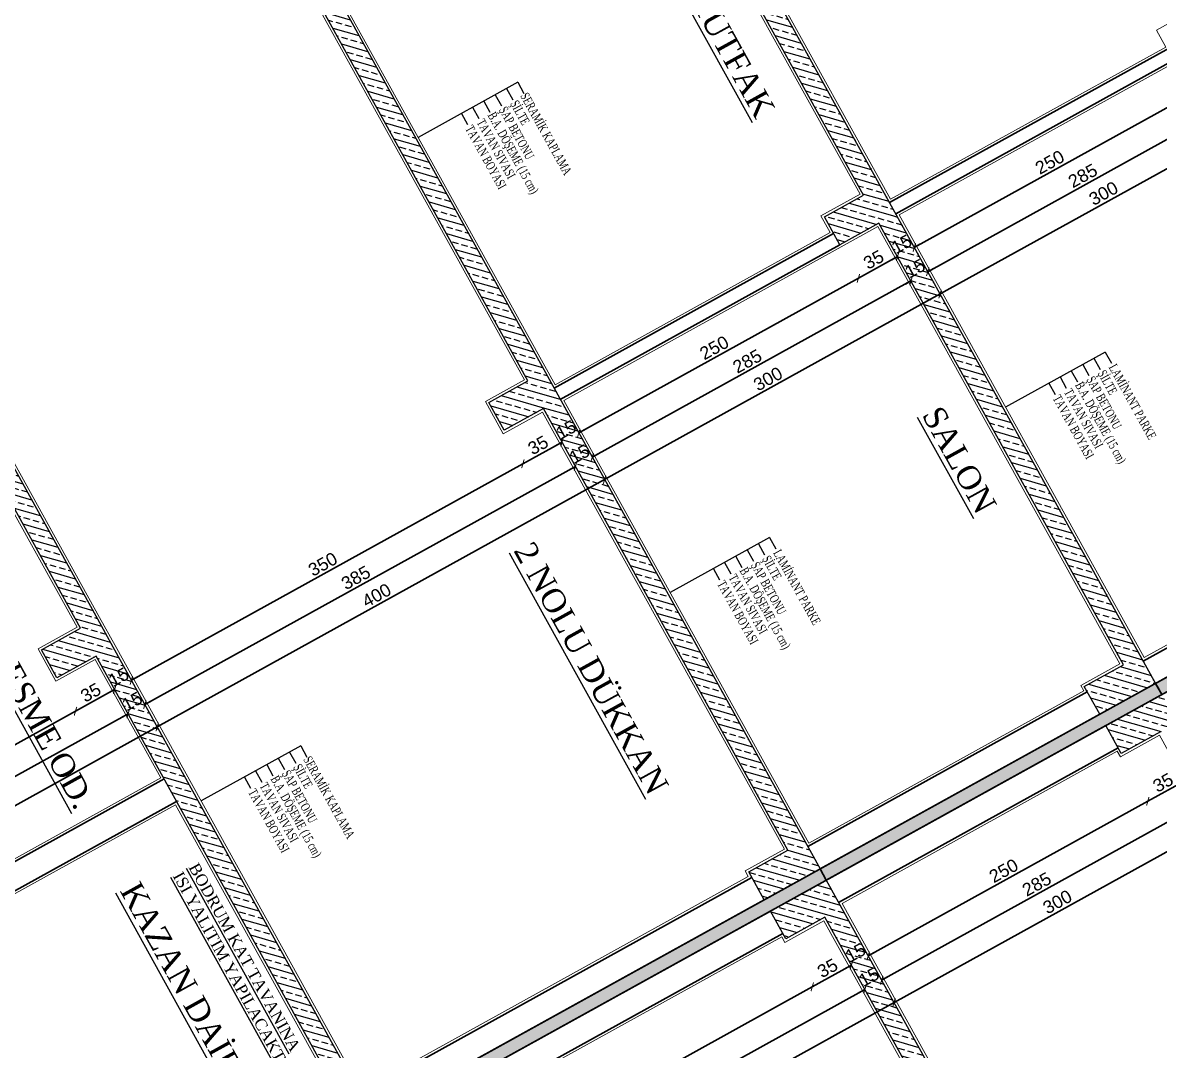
# Model space of a CAD drawing. Header units: millimetres. Extents: x 2232 to 85269, y -3593 to 5869.
# Drawn here: x 10381.2 to 10603.5, y -1411.5 to -1210.4 of the extents above; entities that cross this region are included whole.
import ezdxf

# ---------------------------------------------------------------- set-up
doc = ezdxf.new("R2010")
doc.units = ezdxf.units.MM
doc.linetypes.add('DOTX2', pattern=[0.5, 0, -0.5])
for name, color, linetype in [('0-HSL-HTC', 7, 'Continuous'), ('poz', 1, 'Continuous'), ('Standart', 7, 'Continuous'), ('Yazi', 7, 'Continuous')]:
    doc.layers.add(name, color=color, linetype=linetype)
for name, color, linetype, lineweight in [('duvar', 232, 'Continuous', 30), ('iz', 1, 'DOTX2', 20), ('Kiris', 7, 'Continuous', 30), ('sıva iç', 21, 'Continuous', 0), ('ölçü iç', 170, 'Continuous', 9), ('ÖLÇÜ İÇ', 7, 'Continuous', 9)]:
    doc.layers.add(name, color=color, linetype=linetype, lineweight=lineweight)
doc.styles.get("Standard").update_dxf_attribs({"font": 'arial.ttf'})
doc.styles.add('Times roman', font='times.ttf')
doc.styles.add('UNIVCH', font='times.ttf', dxfattribs={"width": 0.7})
doc.dimstyles.new('zulay iç ölçü', dxfattribs={"dimtxt": 10, "dimasz": 5, "dimexe": 0.18, "dimexo": 0, "dimgap": 2, "dimtad": 3, "dimdec": 0, "dimzin": 0, "dimdsep": 46, "dimtxsty": 'Standard', "dimblk": 'ARCHTICK', "dimcen": 0.09, "dimse1": 1, "dimse2": 1, "dimadec": 0, "dimazin": 0, "dimtfac": 1, "dimtdec": 0, "dimtix": 1, "dimtofl": 0, "dimtmove": 0, "dimatfit": 3, "dimldrblk": 'ARCHTICK', "dimfxl": 1, "dimtolj": 1, "dimtzin": 0, "dimarcsym": 0})
pattern_1 = [(45, (0, 0), (-7.071068, 7.071068), []), (45, (7.071, 0), (-7.071068, 7.071068), [5, -2.5])]

# ---------------------------------------------------------------- blocks, each defined once
blk = doc.blocks.new('IDE830Entity150')
at = {"layer": 'Standart', "linetype": 'Continuous', "lineweight": -3}
h = blk.add_hatch(dxfattribs=at)
h.set_pattern_fill('ANSI33', color=171, scale=40, style=0)
h.set_pattern_definition(pattern_1)
h.paths.add_polyline_path([(2815, 35), (2465, 35), (2465, 50), (2815, 50)])
blk = doc.blocks.new('IDE830Entity151')
at = {"layer": 'Standart', "linetype": 'Continuous', "lineweight": -3}
h = blk.add_hatch(dxfattribs=at)
h.set_pattern_fill('ANSI33', color=171, scale=40, style=0)
h.set_pattern_definition(pattern_1)
h.paths.add_polyline_path([(3235, 35), (2840, 35), (2840, 50), (3235, 50)])
blk = doc.blocks.new('IDE830Entity154')
at = {"layer": 'Standart', "linetype": 'Continuous', "lineweight": -3}
h = blk.add_hatch(dxfattribs=at)
h.set_pattern_fill('ANSI33', color=171, scale=40, style=0)
h.set_pattern_definition(pattern_1)
h.paths.add_polyline_path([(2840, 0), (2815, 0), (2815, 50), (2840, 50)])
blk = doc.blocks.new('IDE830Entity430')
at = {"layer": 'Standart', "color": 159, "linetype": 'Continuous', "lineweight": -3}
blk.add_lwpolyline([(2815, 35), (2465, 35)], dxfattribs=at)
blk = doc.blocks.new('IDE830Entity431')
at = {"layer": 'Standart', "color": 159, "linetype": 'Continuous', "lineweight": -3}
blk.add_lwpolyline([(2465, 50), (2815, 50)], dxfattribs=at)
blk = doc.blocks.new('IDE830Entity432')
at = {"layer": 'Standart', "color": 159, "linetype": 'Continuous', "lineweight": -3}
blk.add_lwpolyline([(2815, 50), (2840, 50)], dxfattribs=at)
blk = doc.blocks.new('IDE830Entity433')
at = {"layer": 'Standart', "color": 159, "linetype": 'Continuous', "lineweight": -3}
blk.add_lwpolyline([(3235, 35), (2840, 35)], dxfattribs=at)
blk = doc.blocks.new('IDE830Entity434')
at = {"layer": 'Standart', "color": 159, "linetype": 'Continuous', "lineweight": -3}
blk.add_lwpolyline([(2840, 50), (3235, 50)], dxfattribs=at)
blk = doc.blocks.new('IDE830Entity442')
at = {"layer": 'Standart', "color": 159, "linetype": 'Continuous', "lineweight": -3}
blk.add_lwpolyline([(2815, 0), (2815, 35)], dxfattribs=at)
blk = doc.blocks.new('IDE830Entity443')
at = {"layer": 'Standart', "color": 159, "linetype": 'Continuous', "lineweight": -3}
blk.add_lwpolyline([(2840, 0), (2815, 0)], dxfattribs=at)
blk = doc.blocks.new('IDE830Entity482')
at = {"layer": 'Standart', "color": 159, "linetype": 'Continuous', "lineweight": -3}
blk.add_lwpolyline([(2840, 35), (2840, 0)], dxfattribs=at)
blk = doc.blocks.new('IDE830Entity85')
at = {"layer": 'Standart', "linetype": 'Continuous', "lineweight": -3}
h = blk.add_hatch(dxfattribs=at)
h.set_pattern_fill('ANSI33', color=171, scale=40, style=0)
h.set_pattern_definition(pattern_1)
h.paths.add_polyline_path([(3235, 1335), (2840, 1335), (2840, 1350), (3235, 1350)])
blk = doc.blocks.new('IDE830Entity86')
at = {"layer": 'Standart', "linetype": 'Continuous', "lineweight": -3}
h = blk.add_hatch(dxfattribs=at)
h.set_pattern_fill('ANSI33', color=171, scale=40, style=0)
h.set_pattern_definition(pattern_1)
h.paths.add_polyline_path([(2815, 1335), (2465, 1335), (2465, 1350), (2815, 1350)])
blk = doc.blocks.new('IDE830Entity98')
at = {"layer": 'Standart', "linetype": 'Continuous', "lineweight": -3}
h = blk.add_hatch(dxfattribs=at)
h.set_pattern_fill('ANSI33', color=171, scale=40, style=0)
h.set_pattern_definition(pattern_1)
h.paths.add_polyline_path([(2840, 1300), (2815, 1300), (2815, 1350), (2840, 1350)])
blk = doc.blocks.new('IDE830Entity99')
at = {"layer": 'Standart', "linetype": 'Continuous', "lineweight": -3}
h = blk.add_hatch(dxfattribs=at)
h.set_pattern_fill('ANSI33', color=171, scale=40, style=0)
h.set_pattern_definition(pattern_1)
h.paths.add_polyline_path([(3260, 1300), (3235, 1300), (3235, 1350), (3260, 1350)])
blk = doc.blocks.new('IDE830Entity267')
at = {"layer": 'Standart', "color": 159, "linetype": 'Continuous', "lineweight": -3}
blk.add_lwpolyline([(3235, 1335), (2840, 1335)], dxfattribs=at)
blk = doc.blocks.new('IDE830Entity268')
at = {"layer": 'Standart', "color": 159, "linetype": 'Continuous', "lineweight": -3}
blk.add_lwpolyline([(2815, 1335), (2465, 1335)], dxfattribs=at)
blk = doc.blocks.new('IDE830Entity286')
at = {"layer": 'Standart', "color": 159, "linetype": 'Continuous', "lineweight": -3}
blk.add_lwpolyline([(2815, 1300), (2815, 1335)], dxfattribs=at)
blk = doc.blocks.new('IDE830Entity287')
at = {"layer": 'Standart', "color": 159, "linetype": 'Continuous', "lineweight": -3}
blk.add_lwpolyline([(2840, 1300), (2815, 1300)], dxfattribs=at)
blk = doc.blocks.new('IDE830Entity288')
at = {"layer": 'Standart', "color": 159, "linetype": 'Continuous', "lineweight": -3}
blk.add_lwpolyline([(3235, 1300), (3235, 1335)], dxfattribs=at)
blk = doc.blocks.new('IDE830Entity289')
at = {"layer": 'Standart', "color": 159, "linetype": 'Continuous', "lineweight": -3}
blk.add_lwpolyline([(3260, 1300), (3235, 1300)], dxfattribs=at)
blk = doc.blocks.new('IDE830Entity290')
at = {"layer": 'Standart', "color": 159, "linetype": 'Continuous', "lineweight": -3}
blk.add_lwpolyline([(3260, 1350), (3260, 1300)], dxfattribs=at)
blk = doc.blocks.new('IDE830Entity456')
at = {"layer": 'Standart', "color": 159, "linetype": 'Continuous', "lineweight": -3}
blk.add_lwpolyline([(2840, 1335), (2840, 1300)], dxfattribs=at)
blk = doc.blocks.new('IDE830Entity515')
at = {"layer": 'Standart', "color": 11, "linetype": 'Continuous', "lineweight": -3}
blk.add_lwpolyline([(3260, 1350), (3265, 1350)], dxfattribs=at)
blk = doc.blocks.new('IDE1091Entity58')
at = {"layer": 'Standart', "linetype": 'Continuous', "lineweight": -3}
h = blk.add_hatch(dxfattribs=at)
h.set_pattern_fill('ANSI33', color=171, scale=40, style=0)
h.set_pattern_definition(pattern_1)
h.paths.add_polyline_path([(3295, 1300), (3270, 1300), (3270, 1350), (3295, 1350)])
blk = doc.blocks.new('IDE1091Entity147')
at = {"layer": 'Standart', "color": 159, "linetype": 'Continuous', "lineweight": -3}
blk.add_lwpolyline([(3270, 1300), (3270, 1350)], dxfattribs=at)
blk = doc.blocks.new('IDE1091Entity148')
at = {"layer": 'Standart', "color": 159, "linetype": 'Continuous', "lineweight": -3}
blk.add_lwpolyline([(3295, 1300), (3270, 1300)], dxfattribs=at)
blk = doc.blocks.new('IDE1091Entity238')
at = {"layer": 'Standart', "color": 159, "linetype": 'Continuous', "lineweight": -3}
blk.add_lwpolyline([(3295, 1335), (3295, 1300)], dxfattribs=at)
blk = doc.blocks.new('IDE1091Entity59')
at = {"layer": 'Standart', "linetype": 'Continuous', "lineweight": -3}
h = blk.add_hatch(dxfattribs=at)
h.set_pattern_fill('ANSI33', color=171, scale=40, style=0)
h.set_pattern_definition(pattern_1)
h.paths.add_polyline_path([(3730, 1335), (3295, 1335), (3295, 1350), (3730, 1350)])
blk = doc.blocks.new('IDE1091Entity149')
at = {"layer": 'Standart', "color": 159, "linetype": 'Continuous', "lineweight": -3}
blk.add_lwpolyline([(3730, 1335), (3295, 1335)], dxfattribs=at)
blk = doc.blocks.new('tyutyu')
at = {"layer": '0-HSL-HTC'}
h = blk.add_hatch(dxfattribs=at)
h.set_pattern_fill('ANGLE', color=256)
h.set_pattern_definition([(0, (991879.795, -432981.806), (0, 6.985), [5.08, -1.905]), (90, (991879.795, -432981.806), (-6.985, 4e-16), [5.08, -1.905])])
h.paths.add_polyline_path([(1030696.49, -396162.03), (1030686.49, -396162.03), (1030686.49, -397827.03), (1030696.49, -397827.03)])
for p, q in [((1030686.49, -397827.03), (1030686.49, -396162.03)), ((1030696.49, -397827.03), (1030696.49, -396162.03)), ((1030686.49, -396762.03), (1030696.49, -396762.03)), ((1030686.49, -397062.03), (1030696.49, -397062.03))]:
    blk.add_line(p, q)
blk.add_lwpolyline([(1030686.49, -397827.03), (1030696.49, -397827.03), (1030696.49, -396162.03), (1030686.49, -396162.03)], close=True)
at = {"layer": 'Standart', "color": 159, "linetype": 'Continuous', "lineweight": -3}
for points in [[(1027426.49, -396812.03), (1027426.49, -396762.03), (1030686.49, -396762.03)], [(1027426.49, -397112.03), (1027426.49, -397062.03), (1030686.49, -397062.03)], [(1030696.49, -397062.03), (1032156.49, -397062.03), (1032156.49, -397112.03)]]:
    blk.add_lwpolyline(points, dxfattribs=at)
at = {"layer": 'Standart'}
for name, p in [('IDE830Entity86', (1027426.49, -398112.03)), ('IDE830Entity98', (1027426.49, -398112.03)), ('IDE830Entity85', (1027426.49, -398112.03)), ('IDE830Entity99', (1027426.49, -398112.03)), ('IDE830Entity290', (1027426.49, -398112.03)), ('IDE830Entity515', (1027426.49, -398112.03)), ('IDE1091Entity58', (1027426.49, -398112.03)), ('IDE1091Entity147', (1027426.49, -398112.03)), ('IDE830Entity268', (1027426.49, -398112.03)), ('IDE830Entity286', (1027426.49, -398112.03)), ('IDE830Entity267', (1027426.49, -398112.03)), ('IDE830Entity456', (1027426.49, -398112.03)), ('IDE830Entity288', (1027426.49, -398112.03)), ('IDE1091Entity238', (1027426.49, -398112.03)), ('IDE830Entity287', (1027426.49, -398112.03)), ('IDE830Entity289', (1027426.49, -398112.03)), ('IDE1091Entity148', (1027426.49, -398112.03)), ('IDE830Entity86', (1027426.49, -398412.03)), ('IDE830Entity98', (1027426.49, -398412.03)), ('IDE830Entity85', (1027426.49, -398412.03)), ('IDE830Entity99', (1027426.49, -398412.03)), ('IDE830Entity290', (1027426.49, -398412.03)), ('IDE830Entity515', (1027426.49, -398412.03)), ('IDE1091Entity58', (1027426.49, -398412.03)), ('IDE1091Entity147', (1027426.49, -398412.03)), ('IDE1091Entity59', (1027426.49, -398412.03)), ('IDE830Entity268', (1027426.49, -398412.03)), ('IDE830Entity286', (1027426.49, -398412.03)), ('IDE830Entity267', (1027426.49, -398412.03)), ('IDE830Entity456', (1027426.49, -398412.03)), ('IDE830Entity288', (1027426.49, -398412.03)), ('IDE1091Entity149', (1027426.49, -398412.03)), ('IDE1091Entity238', (1027426.49, -398412.03)), ('IDE830Entity287', (1027426.49, -398412.03)), ('IDE830Entity289', (1027426.49, -398412.03)), ('IDE1091Entity148', (1027426.49, -398412.03)), ('IDE830Entity150', (1027426.49, -397512.03)), ('IDE830Entity431', (1027426.49, -397512.03)), ('IDE830Entity154', (1027426.49, -397512.03)), ('IDE830Entity432', (1027426.49, -397512.03)), ('IDE830Entity151', (1027426.49, -397512.03)), ('IDE830Entity434', (1027426.49, -397512.03)), ('IDE830Entity430', (1027426.49, -397512.03)), ('IDE830Entity442', (1027426.49, -397512.03)), ('IDE830Entity433', (1027426.49, -397512.03)), ('IDE830Entity482', (1027426.49, -397512.03)), ('IDE830Entity443', (1027426.49, -397512.03))]:
    blk.add_blockref(name, p, dxfattribs=at)
blk = doc.blocks.new('_ArchTick')
at = {"color": 0, "linetype": 'ByBlock', "const_width": 0.15}
blk.add_lwpolyline([(-0.5, -0.5), (0.5, 0.5)], dxfattribs=at)
blk = doc.blocks.new('*D2443')
at = {"layer": 'Defpoints', "color": 0, "transparency": 16777216}
for p in [(661177.16, -126828.54), (661187, -127078.54), (661204.5, -127078.54)]:
    blk.add_point(p, dxfattribs=at)
at = {"layer": 'ÖLÇÜ İÇ', "color": 0, "lineweight": -2, "transparency": 16777216}
blk.add_line((661204.5, -126828.54), (661204.5, -127078.54), dxfattribs=at)
at = {"layer": 'ÖLÇÜ İÇ', "color": 0, "lineweight": -2, "transparency": 16777216, "xscale": 5, "yscale": 5, "zscale": 5}
for p, rotation in [((661204.5, -126828.54), 90), ((661204.5, -127078.54), 270)]:
    blk.add_blockref('_ArchTick', p, dxfattribs=dict(at, rotation=rotation))
at = {"layer": 'ÖLÇÜ İÇ', "color": 0, "transparency": 16777216, "insert": (661197.5, -126953.54), "char_height": 10, "attachment_point": 5, "rotation": 90}
blk.add_mtext('\\A1;250', dxfattribs=at)
blk = doc.blocks.new('*D2444')
at = {"layer": 'Defpoints', "color": 0, "transparency": 16777216}
for p in [(661246.19, -126778.54), (661246.19, -127078.54), (661246.19, -127078.54)]:
    blk.add_point(p, dxfattribs=at)
at = {"layer": 'ÖLÇÜ İÇ', "color": 0, "lineweight": -2, "transparency": 16777216}
blk.add_line((661246.19, -126778.54), (661246.19, -127078.54), dxfattribs=at)
at = {"layer": 'ÖLÇÜ İÇ', "color": 0, "lineweight": -2, "transparency": 16777216, "xscale": 5, "yscale": 5, "zscale": 5}
for p, rotation in [((661246.19, -126778.54), 90), ((661246.19, -127078.54), 270)]:
    blk.add_blockref('_ArchTick', p, dxfattribs=dict(at, rotation=rotation))
at = {"layer": 'ÖLÇÜ İÇ', "color": 0, "transparency": 16777216, "insert": (661239.19, -126928.54), "char_height": 10, "attachment_point": 5, "rotation": 90}
blk.add_mtext('\\A1;300', dxfattribs=at)
blk = doc.blocks.new('*D2447')
at = {"layer": 'Defpoints', "color": 0, "transparency": 16777216}
for p in [(661197.5, -127078.54), (661197.5, -127093.54), (661204.5, -127093.54)]:
    blk.add_point(p, dxfattribs=at)
at = {"layer": 'ÖLÇÜ İÇ', "color": 0, "lineweight": -2, "transparency": 16777216}
for p, q in [((661204.5, -127078.54), (661204.5, -127073.54)), ((661204.5, -127093.54), (661204.5, -127098.54))]:
    blk.add_line(p, q, dxfattribs=at)
at = {"layer": 'ÖLÇÜ İÇ', "color": 0, "lineweight": -2, "transparency": 16777216, "xscale": 5, "yscale": 5, "zscale": 5}
for p, rotation in [((661204.5, -127078.54), 270), ((661204.5, -127093.54), 90)]:
    blk.add_blockref('_ArchTick', p, dxfattribs=dict(at, rotation=rotation))
at = {"layer": 'ÖLÇÜ İÇ', "color": 0, "transparency": 16777216, "insert": (661197.5, -127086.04), "char_height": 10, "attachment_point": 5, "rotation": 90}
blk.add_mtext('\\A1;15', dxfattribs=at)
blk = doc.blocks.new('*D2448')
at = {"layer": 'Defpoints', "color": 0, "transparency": 16777216}
for p in [(661197.5, -127093.54), (661177.16, -127128.54), (661204.5, -127128.54)]:
    blk.add_point(p, dxfattribs=at)
at = {"layer": 'ÖLÇÜ İÇ', "color": 0, "lineweight": -2, "transparency": 16777216}
blk.add_line((661204.5, -127093.54), (661204.5, -127128.54), dxfattribs=at)
at = {"layer": 'ÖLÇÜ İÇ', "color": 0, "lineweight": -2, "transparency": 16777216, "xscale": 5, "yscale": 5, "zscale": 5}
for p, rotation in [((661204.5, -127093.54), 90), ((661204.5, -127128.54), 270)]:
    blk.add_blockref('_ArchTick', p, dxfattribs=dict(at, rotation=rotation))
at = {"layer": 'ÖLÇÜ İÇ', "color": 0, "transparency": 16777216, "insert": (661197.5, -127111.04), "char_height": 10, "attachment_point": 5, "rotation": 90}
blk.add_mtext('\\A1;35', dxfattribs=at)
blk = doc.blocks.new('*D2449')
at = {"layer": 'Defpoints', "color": 0, "transparency": 16777216}
for p in [(661177.16, -127128.54), (661187, -127378.54), (661204.5, -127378.54)]:
    blk.add_point(p, dxfattribs=at)
at = {"layer": 'ÖLÇÜ İÇ', "color": 0, "lineweight": -2, "transparency": 16777216}
blk.add_line((661204.5, -127128.54), (661204.5, -127378.54), dxfattribs=at)
at = {"layer": 'ÖLÇÜ İÇ', "color": 0, "lineweight": -2, "transparency": 16777216, "xscale": 5, "yscale": 5, "zscale": 5}
for p, rotation in [((661204.5, -127128.54), 90), ((661204.5, -127378.54), 270)]:
    blk.add_blockref('_ArchTick', p, dxfattribs=dict(at, rotation=rotation))
at = {"layer": 'ÖLÇÜ İÇ', "color": 0, "transparency": 16777216, "insert": (661197.5, -127253.54), "char_height": 10, "attachment_point": 5, "rotation": 90}
blk.add_mtext('\\A1;250', dxfattribs=at)
blk = doc.blocks.new('*D2450')
at = {"layer": 'Defpoints', "color": 0, "transparency": 16777216}
for p in [(661246.19, -127078.54), (661246.19, -127378.54), (661246.19, -127378.54)]:
    blk.add_point(p, dxfattribs=at)
at = {"layer": 'ÖLÇÜ İÇ', "color": 0, "lineweight": -2, "transparency": 16777216}
blk.add_line((661246.19, -127078.54), (661246.19, -127378.54), dxfattribs=at)
at = {"layer": 'ÖLÇÜ İÇ', "color": 0, "lineweight": -2, "transparency": 16777216, "xscale": 5, "yscale": 5, "zscale": 5}
for p, rotation in [((661246.19, -127078.54), 90), ((661246.19, -127378.54), 270)]:
    blk.add_blockref('_ArchTick', p, dxfattribs=dict(at, rotation=rotation))
at = {"layer": 'ÖLÇÜ İÇ', "color": 0, "transparency": 16777216, "insert": (661239.19, -127228.54), "char_height": 10, "attachment_point": 5, "rotation": 90}
blk.add_mtext('\\A1;300', dxfattribs=at)
blk = doc.blocks.new('*D2461')
at = {"layer": 'Defpoints', "color": 0, "transparency": 16777216}
for p in [(661178.88, -126793.54), (661226.24, -127078.54), (661226.24, -127078.54)]:
    blk.add_point(p, dxfattribs=at)
at = {"layer": 'ÖLÇÜ İÇ', "color": 0, "lineweight": -2, "transparency": 16777216}
blk.add_line((661226.24, -126793.54), (661226.24, -127078.54), dxfattribs=at)
at = {"layer": 'ÖLÇÜ İÇ', "color": 0, "lineweight": -2, "transparency": 16777216, "xscale": 5, "yscale": 5, "zscale": 5}
for p, rotation in [((661226.24, -126793.54), 90), ((661226.24, -127078.54), 270)]:
    blk.add_blockref('_ArchTick', p, dxfattribs=dict(at, rotation=rotation))
at = {"layer": 'ÖLÇÜ İÇ', "color": 0, "transparency": 16777216, "insert": (661219.24, -126936.04), "char_height": 10, "attachment_point": 5, "rotation": 90}
blk.add_mtext('\\A1;285', dxfattribs=at)
blk = doc.blocks.new('*D2462')
at = {"layer": 'Defpoints', "color": 0, "transparency": 16777216}
for p in [(661220.99, -127078.54), (661178.88, -127093.54), (661226.24, -127093.54)]:
    blk.add_point(p, dxfattribs=at)
at = {"layer": 'ÖLÇÜ İÇ', "color": 0, "lineweight": -2, "transparency": 16777216}
for p, q in [((661226.24, -127078.54), (661226.24, -127073.54)), ((661226.24, -127093.54), (661226.24, -127098.54))]:
    blk.add_line(p, q, dxfattribs=at)
at = {"layer": 'ÖLÇÜ İÇ', "color": 0, "lineweight": -2, "transparency": 16777216, "xscale": 5, "yscale": 5, "zscale": 5}
for p, rotation in [((661226.24, -127078.54), 270), ((661226.24, -127093.54), 90)]:
    blk.add_blockref('_ArchTick', p, dxfattribs=dict(at, rotation=rotation))
at = {"layer": 'ÖLÇÜ İÇ', "color": 0, "transparency": 16777216, "insert": (661219.24, -127086.04), "char_height": 10, "attachment_point": 5, "rotation": 90}
blk.add_mtext('\\A1;15', dxfattribs=at)
blk = doc.blocks.new('*D2463')
at = {"layer": 'Defpoints', "color": 0, "transparency": 16777216}
for p in [(661178.88, -127093.54), (661226.24, -127378.54), (661226.24, -127378.54)]:
    blk.add_point(p, dxfattribs=at)
at = {"layer": 'ÖLÇÜ İÇ', "color": 0, "lineweight": -2, "transparency": 16777216}
blk.add_line((661226.24, -127093.54), (661226.24, -127378.54), dxfattribs=at)
at = {"layer": 'ÖLÇÜ İÇ', "color": 0, "lineweight": -2, "transparency": 16777216, "xscale": 5, "yscale": 5, "zscale": 5}
for p, rotation in [((661226.24, -127093.54), 90), ((661226.24, -127378.54), 270)]:
    blk.add_blockref('_ArchTick', p, dxfattribs=dict(at, rotation=rotation))
at = {"layer": 'ÖLÇÜ İÇ', "color": 0, "transparency": 16777216, "insert": (661219.24, -127236.04), "char_height": 10, "attachment_point": 5, "rotation": 90}
blk.add_mtext('\\A1;285', dxfattribs=at)
blk = doc.blocks.new('*D2464')
at = {"layer": 'Defpoints', "color": 0, "transparency": 16777216}
for p in [(661197.5, -127378.54), (661197.5, -127393.54), (661204.5, -127393.54)]:
    blk.add_point(p, dxfattribs=at)
at = {"layer": 'ÖLÇÜ İÇ', "color": 0, "lineweight": -2, "transparency": 16777216}
for p, q in [((661204.5, -127378.54), (661204.5, -127373.54)), ((661204.5, -127393.54), (661204.5, -127398.54))]:
    blk.add_line(p, q, dxfattribs=at)
at = {"layer": 'ÖLÇÜ İÇ', "color": 0, "lineweight": -2, "transparency": 16777216, "xscale": 5, "yscale": 5, "zscale": 5}
for p, rotation in [((661204.5, -127378.54), 270), ((661204.5, -127393.54), 90)]:
    blk.add_blockref('_ArchTick', p, dxfattribs=dict(at, rotation=rotation))
at = {"layer": 'ÖLÇÜ İÇ', "color": 0, "transparency": 16777216, "insert": (661197.5, -127386.04), "char_height": 10, "attachment_point": 5, "rotation": 90}
blk.add_mtext('\\A1;15', dxfattribs=at)
blk = doc.blocks.new('*D2465')
at = {"layer": 'Defpoints', "color": 0, "transparency": 16777216}
for p in [(661197.5, -127393.54), (661177.16, -127428.54), (661204.5, -127428.54)]:
    blk.add_point(p, dxfattribs=at)
at = {"layer": 'ÖLÇÜ İÇ', "color": 0, "lineweight": -2, "transparency": 16777216}
blk.add_line((661204.5, -127393.54), (661204.5, -127428.54), dxfattribs=at)
at = {"layer": 'ÖLÇÜ İÇ', "color": 0, "lineweight": -2, "transparency": 16777216, "xscale": 5, "yscale": 5, "zscale": 5}
for p, rotation in [((661204.5, -127393.54), 90), ((661204.5, -127428.54), 270)]:
    blk.add_blockref('_ArchTick', p, dxfattribs=dict(at, rotation=rotation))
at = {"layer": 'ÖLÇÜ İÇ', "color": 0, "transparency": 16777216, "insert": (661197.5, -127411.04), "char_height": 10, "attachment_point": 5, "rotation": 90}
blk.add_mtext('\\A1;35', dxfattribs=at)
blk = doc.blocks.new('*D2466')
at = {"layer": 'Defpoints', "color": 0, "transparency": 16777216}
for p in [(661177.16, -127428.54), (661187, -127778.54), (661204.5, -127778.54)]:
    blk.add_point(p, dxfattribs=at)
at = {"layer": 'ÖLÇÜ İÇ', "color": 0, "lineweight": -2, "transparency": 16777216}
blk.add_line((661204.5, -127428.54), (661204.5, -127778.54), dxfattribs=at)
at = {"layer": 'ÖLÇÜ İÇ', "color": 0, "lineweight": -2, "transparency": 16777216, "xscale": 5, "yscale": 5, "zscale": 5}
for p, rotation in [((661204.5, -127428.54), 90), ((661204.5, -127778.54), 270)]:
    blk.add_blockref('_ArchTick', p, dxfattribs=dict(at, rotation=rotation))
at = {"layer": 'ÖLÇÜ İÇ', "color": 0, "transparency": 16777216, "insert": (661197.5, -127603.54), "char_height": 10, "attachment_point": 5, "rotation": 90}
blk.add_mtext('\\A1;350', dxfattribs=at)
blk = doc.blocks.new('*D2467')
at = {"layer": 'Defpoints', "color": 0, "transparency": 16777216}
for p in [(661246.19, -127378.54), (661246.19, -127778.54), (661246.19, -127778.54)]:
    blk.add_point(p, dxfattribs=at)
at = {"layer": 'ÖLÇÜ İÇ', "color": 0, "lineweight": -2, "transparency": 16777216}
blk.add_line((661246.19, -127378.54), (661246.19, -127778.54), dxfattribs=at)
at = {"layer": 'ÖLÇÜ İÇ', "color": 0, "lineweight": -2, "transparency": 16777216, "xscale": 5, "yscale": 5, "zscale": 5}
for p, rotation in [((661246.19, -127378.54), 90), ((661246.19, -127778.54), 270)]:
    blk.add_blockref('_ArchTick', p, dxfattribs=dict(at, rotation=rotation))
at = {"layer": 'ÖLÇÜ İÇ', "color": 0, "transparency": 16777216, "insert": (661239.19, -127578.54), "char_height": 10, "attachment_point": 5, "rotation": 90}
blk.add_mtext('\\A1;400', dxfattribs=at)
blk = doc.blocks.new('*D2468')
at = {"layer": 'Defpoints', "color": 0, "transparency": 16777216}
for p in [(661220.99, -127378.54), (661178.88, -127393.54), (661226.24, -127393.54)]:
    blk.add_point(p, dxfattribs=at)
at = {"layer": 'ÖLÇÜ İÇ', "color": 0, "lineweight": -2, "transparency": 16777216}
for p, q in [((661226.24, -127378.54), (661226.24, -127373.54)), ((661226.24, -127393.54), (661226.24, -127398.54))]:
    blk.add_line(p, q, dxfattribs=at)
at = {"layer": 'ÖLÇÜ İÇ', "color": 0, "lineweight": -2, "transparency": 16777216, "xscale": 5, "yscale": 5, "zscale": 5}
for p, rotation in [((661226.24, -127378.54), 270), ((661226.24, -127393.54), 90)]:
    blk.add_blockref('_ArchTick', p, dxfattribs=dict(at, rotation=rotation))
at = {"layer": 'ÖLÇÜ İÇ', "color": 0, "transparency": 16777216, "insert": (661219.24, -127386.04), "char_height": 10, "attachment_point": 5, "rotation": 90}
blk.add_mtext('\\A1;15', dxfattribs=at)
blk = doc.blocks.new('*D2469')
at = {"layer": 'Defpoints', "color": 0, "transparency": 16777216}
for p in [(661178.88, -127393.54), (661226.24, -127778.54), (661226.24, -127778.54)]:
    blk.add_point(p, dxfattribs=at)
at = {"layer": 'ÖLÇÜ İÇ', "color": 0, "lineweight": -2, "transparency": 16777216}
blk.add_line((661226.24, -127393.54), (661226.24, -127778.54), dxfattribs=at)
at = {"layer": 'ÖLÇÜ İÇ', "color": 0, "lineweight": -2, "transparency": 16777216, "xscale": 5, "yscale": 5, "zscale": 5}
for p, rotation in [((661226.24, -127393.54), 90), ((661226.24, -127778.54), 270)]:
    blk.add_blockref('_ArchTick', p, dxfattribs=dict(at, rotation=rotation))
at = {"layer": 'ÖLÇÜ İÇ', "color": 0, "transparency": 16777216, "insert": (661219.24, -127586.04), "char_height": 10, "attachment_point": 5, "rotation": 90}
blk.add_mtext('\\A1;385', dxfattribs=at)
blk = doc.blocks.new('*D2470')
at = {"layer": 'Defpoints', "color": 0, "transparency": 16777216}
for p in [(661197.5, -127778.54), (661197.5, -127793.54), (661204.5, -127793.54)]:
    blk.add_point(p, dxfattribs=at)
at = {"layer": 'ÖLÇÜ İÇ', "color": 0, "lineweight": -2, "transparency": 16777216}
for p, q in [((661204.5, -127778.54), (661204.5, -127773.54)), ((661204.5, -127793.54), (661204.5, -127798.54))]:
    blk.add_line(p, q, dxfattribs=at)
at = {"layer": 'ÖLÇÜ İÇ', "color": 0, "lineweight": -2, "transparency": 16777216, "xscale": 5, "yscale": 5, "zscale": 5}
for p, rotation in [((661204.5, -127778.54), 270), ((661204.5, -127793.54), 90)]:
    blk.add_blockref('_ArchTick', p, dxfattribs=dict(at, rotation=rotation))
at = {"layer": 'ÖLÇÜ İÇ', "color": 0, "transparency": 16777216, "insert": (661197.5, -127786.04), "char_height": 10, "attachment_point": 5, "rotation": 90}
blk.add_mtext('\\A1;15', dxfattribs=at)
blk = doc.blocks.new('*D2471')
at = {"layer": 'Defpoints', "color": 0, "transparency": 16777216}
for p in [(661197.5, -127793.54), (661177.16, -127828.54), (661204.5, -127828.54)]:
    blk.add_point(p, dxfattribs=at)
at = {"layer": 'ÖLÇÜ İÇ', "color": 0, "lineweight": -2, "transparency": 16777216}
blk.add_line((661204.5, -127793.54), (661204.5, -127828.54), dxfattribs=at)
at = {"layer": 'ÖLÇÜ İÇ', "color": 0, "lineweight": -2, "transparency": 16777216, "xscale": 5, "yscale": 5, "zscale": 5}
for p, rotation in [((661204.5, -127793.54), 90), ((661204.5, -127828.54), 270)]:
    blk.add_blockref('_ArchTick', p, dxfattribs=dict(at, rotation=rotation))
at = {"layer": 'ÖLÇÜ İÇ', "color": 0, "transparency": 16777216, "insert": (661197.5, -127811.04), "char_height": 10, "attachment_point": 5, "rotation": 90}
blk.add_mtext('\\A1;35', dxfattribs=at)
blk = doc.blocks.new('*D2472')
at = {"layer": 'Defpoints', "color": 0, "transparency": 16777216}
for p in [(661177.16, -127828.54), (661187, -128078.54), (661204.5, -128078.54)]:
    blk.add_point(p, dxfattribs=at)
at = {"layer": 'ÖLÇÜ İÇ', "color": 0, "lineweight": -2, "transparency": 16777216}
blk.add_line((661204.5, -127828.54), (661204.5, -128078.54), dxfattribs=at)
at = {"layer": 'ÖLÇÜ İÇ', "color": 0, "lineweight": -2, "transparency": 16777216, "xscale": 5, "yscale": 5, "zscale": 5}
for p, rotation in [((661204.5, -127828.54), 90), ((661204.5, -128078.54), 270)]:
    blk.add_blockref('_ArchTick', p, dxfattribs=dict(at, rotation=rotation))
at = {"layer": 'ÖLÇÜ İÇ', "color": 0, "transparency": 16777216, "insert": (661197.5, -127953.54), "char_height": 10, "attachment_point": 5, "rotation": 90}
blk.add_mtext('\\A1;250', dxfattribs=at)
blk = doc.blocks.new('*D2473')
at = {"layer": 'Defpoints', "color": 0, "transparency": 16777216}
for p in [(661246.19, -127778.54), (661246.19, -128078.54), (661246.19, -128078.54)]:
    blk.add_point(p, dxfattribs=at)
at = {"layer": 'ÖLÇÜ İÇ', "color": 0, "lineweight": -2, "transparency": 16777216}
blk.add_line((661246.19, -127778.54), (661246.19, -128078.54), dxfattribs=at)
at = {"layer": 'ÖLÇÜ İÇ', "color": 0, "lineweight": -2, "transparency": 16777216, "xscale": 5, "yscale": 5, "zscale": 5}
for p, rotation in [((661246.19, -127778.54), 90), ((661246.19, -128078.54), 270)]:
    blk.add_blockref('_ArchTick', p, dxfattribs=dict(at, rotation=rotation))
at = {"layer": 'ÖLÇÜ İÇ', "color": 0, "transparency": 16777216, "insert": (661239.19, -127928.54), "char_height": 10, "attachment_point": 5, "rotation": 90}
blk.add_mtext('\\A1;300', dxfattribs=at)
blk = doc.blocks.new('*D2474')
at = {"layer": 'Defpoints', "color": 0, "transparency": 16777216}
for p in [(661220.99, -127778.54), (661178.88, -127793.54), (661226.24, -127793.54)]:
    blk.add_point(p, dxfattribs=at)
at = {"layer": 'ÖLÇÜ İÇ', "color": 0, "lineweight": -2, "transparency": 16777216}
for p, q in [((661226.24, -127778.54), (661226.24, -127773.54)), ((661226.24, -127793.54), (661226.24, -127798.54))]:
    blk.add_line(p, q, dxfattribs=at)
at = {"layer": 'ÖLÇÜ İÇ', "color": 0, "lineweight": -2, "transparency": 16777216, "xscale": 5, "yscale": 5, "zscale": 5}
for p, rotation in [((661226.24, -127778.54), 270), ((661226.24, -127793.54), 90)]:
    blk.add_blockref('_ArchTick', p, dxfattribs=dict(at, rotation=rotation))
at = {"layer": 'ÖLÇÜ İÇ', "color": 0, "transparency": 16777216, "insert": (661219.24, -127786.04), "char_height": 10, "attachment_point": 5, "rotation": 90}
blk.add_mtext('\\A1;15', dxfattribs=at)
blk = doc.blocks.new('*D2475')
at = {"layer": 'Defpoints', "color": 0, "transparency": 16777216}
for p in [(661178.88, -127793.54), (661226.24, -128078.54), (661226.24, -128078.54)]:
    blk.add_point(p, dxfattribs=at)
at = {"layer": 'ÖLÇÜ İÇ', "color": 0, "lineweight": -2, "transparency": 16777216}
blk.add_line((661226.24, -127793.54), (661226.24, -128078.54), dxfattribs=at)
at = {"layer": 'ÖLÇÜ İÇ', "color": 0, "lineweight": -2, "transparency": 16777216, "xscale": 5, "yscale": 5, "zscale": 5}
for p, rotation in [((661226.24, -127793.54), 90), ((661226.24, -128078.54), 270)]:
    blk.add_blockref('_ArchTick', p, dxfattribs=dict(at, rotation=rotation))
at = {"layer": 'ÖLÇÜ İÇ', "color": 0, "transparency": 16777216, "insert": (661219.24, -127936.04), "char_height": 10, "attachment_point": 5, "rotation": 90}
blk.add_mtext('\\A1;285', dxfattribs=at)
blk = doc.blocks.new('DFGFDGHN')
at = {"layer": 'ÖLÇÜ İÇ'}
for base, p1, p2, picture, middle in [((661246.19, -127078.54), (661246.19, -126778.54), (661246.19, -127078.54), '*D2444', (661239.19, -126928.54)), ((661204.5, -127078.54), (661177.16, -126828.54), (661187, -127078.54), '*D2443', (661197.5, -126953.54)), ((661226.24, -127093.54), (661220.99, -127078.54), (661178.88, -127093.54), '*D2462', (661219.24, -127086.04)), ((661204.5, -127093.54), (661197.5, -127078.54), (661197.5, -127093.54), '*D2447', (661197.5, -127086.04)), ((661246.19, -127378.54), (661246.19, -127078.54), (661246.19, -127378.54), '*D2450', (661239.19, -127228.54)), ((661204.5, -127128.54), (661197.5, -127093.54), (661177.16, -127128.54), '*D2448', (661197.5, -127111.04)), ((661204.5, -127378.54), (661177.16, -127128.54), (661187, -127378.54), '*D2449', (661197.5, -127253.54)), ((661226.24, -127393.54), (661220.99, -127378.54), (661178.88, -127393.54), '*D2468', (661219.24, -127386.04)), ((661204.5, -127393.54), (661197.5, -127378.54), (661197.5, -127393.54), '*D2464', (661197.5, -127386.04)), ((661246.19, -127778.54), (661246.19, -127378.54), (661246.19, -127778.54), '*D2467', (661239.19, -127578.54)), ((661204.5, -127428.54), (661197.5, -127393.54), (661177.16, -127428.54), '*D2465', (661197.5, -127411.04)), ((661204.5, -127778.54), (661177.16, -127428.54), (661187, -127778.54), '*D2466', (661197.5, -127603.54)), ((661226.24, -127793.54), (661220.99, -127778.54), (661178.88, -127793.54), '*D2474', (661219.24, -127786.04)), ((661204.5, -127793.54), (661197.5, -127778.54), (661197.5, -127793.54), '*D2470', (661197.5, -127786.04)), ((661246.19, -128078.54), (661246.19, -127778.54), (661246.19, -128078.54), '*D2473', (661239.19, -127928.54)), ((661204.5, -127828.54), (661197.5, -127793.54), (661177.16, -127828.54), '*D2471', (661197.5, -127811.04)), ((661204.5, -128078.54), (661177.16, -127828.54), (661187, -128078.54), '*D2472', (661197.5, -127953.54))]:
    dim = blk.add_linear_dim(base=base, p1=p1, p2=p2, angle=90, dimstyle='zulay iç ölçü', dxfattribs=at)
    dim.commit()
    dim.dimension.update_dxf_attribs({"geometry": picture, "text_midpoint": middle})
for base, p1, p2, picture, middle in [((661226.24, -127078.54), (661178.88, -126793.54), (661226.24, -127078.54), '*D2461', (661219.24, -126936.04)), ((661226.24, -127378.54), (661178.88, -127093.54), (661226.24, -127378.54), '*D2463', (661219.24, -127236.04)), ((661226.24, -127778.54), (661178.88, -127393.54), (661226.24, -127778.54), '*D2469', (661219.24, -127586.04)), ((661226.24, -128078.54), (661178.88, -127793.54), (661226.24, -128078.54), '*D2475', (661219.24, -127936.04))]:
    dim = blk.add_linear_dim(base=base, p1=p1, p2=p2, angle=90, dimstyle='zulay iç ölçü', override={"dimtmove": 1}, dxfattribs=at)
    dim.commit()
    dim.dimension.update_dxf_attribs({"geometry": picture, "text_midpoint": middle})
blk = doc.blocks.new('TTRYRTY')
at = {"layer": 'duvar'}
for p, q in [((1239681.19, -409689.54), (1239681.19, -409439.54)), ((1239691.19, -409689.54), (1239691.19, -409439.54)), ((1240091.19, -409689.54), (1240091.19, -409439.54)), ((1240111.19, -409689.54), (1240111.19, -409439.54)), ((1239681.19, -409989.54), (1239681.19, -409739.54)), ((1239691.19, -409989.54), (1239691.19, -409739.54)), ((1240091.19, -409989.54), (1240091.19, -409739.54)), ((1240111.19, -409989.54), (1240111.19, -409739.54)), ((1240121.19, -409989.54), (1240121.19, -409739.54)), ((1240141.19, -409989.54), (1240141.19, -409739.54)), ((1240091.19, -410389.54), (1240091.19, -410039.54)), ((1240111.19, -410389.54), (1240111.19, -410039.54)), ((1240121.19, -410389.54), (1240121.19, -410039.54)), ((1240141.19, -410389.54), (1240141.19, -410039.54)), ((1239801.19, -410689.54), (1239801.19, -410404.54)), ((1239821.19, -410689.54), (1239821.19, -410404.54))]:
    blk.add_line(p, q, dxfattribs=at)
at = {"layer": 'iz', "ltscale": 50}
blk.add_line((1241581.19, -409689.54), (1236851.19, -409689.54), dxfattribs=at)
at = {"layer": 'poz'}
for p, q in [((1239865.18, -409598.54), (1239865.18, -409687.54)), ((1239865.18, -409598.54), (1239875.18, -409598.54)), ((1239865.18, -409608.54), (1239875.18, -409608.54)), ((1239865.18, -409618.54), (1239875.18, -409618.54)), ((1239865.18, -409628.85), (1239875.18, -409628.85)), ((1239865.18, -409638.85), (1239875.18, -409638.85)), ((1239865.18, -409648.85), (1239875.18, -409648.85)), ((1239457.94, -409898.54), (1239457.94, -409987.54)), ((1239457.94, -409898.54), (1239467.94, -409898.54)), ((1239865.18, -409898.54), (1239865.18, -409987.54)), ((1239865.18, -409898.54), (1239875.18, -409898.54)), ((1239457.94, -409908.54), (1239467.94, -409908.54)), ((1239865.18, -409908.54), (1239875.18, -409908.54)), ((1239457.94, -409918.54), (1239467.94, -409918.54)), ((1239865.18, -409918.54), (1239875.18, -409918.54)), ((1239457.94, -409928.85), (1239467.94, -409928.85)), ((1239865.18, -409928.85), (1239875.18, -409928.85)), ((1239457.94, -409938.85), (1239467.94, -409938.85)), ((1239865.18, -409938.85), (1239875.18, -409938.85)), ((1239457.94, -409948.85), (1239467.94, -409948.85)), ((1239865.18, -409948.85), (1239875.18, -409948.85)), ((1239830.24, -410298.54), (1239830.24, -410387.54)), ((1239830.24, -410298.54), (1239840.24, -410298.54)), ((1239830.24, -410308.54), (1239840.24, -410308.54)), ((1239830.24, -410318.54), (1239840.24, -410318.54)), ((1239830.24, -410328.85), (1239840.24, -410328.85)), ((1239830.24, -410338.85), (1239840.24, -410338.85)), ((1239830.24, -410348.85), (1239840.24, -410348.85))]:
    blk.add_line(p, q, dxfattribs=at)
at = {"layer": 'sıva iç'}
for points in [[(1239679.19, -409441.54), (1239664.19, -409441.54), (1239664.19, -409406.54), (1239318.19, -409406.54), (1239318.19, -409441.54), (1239303.19, -409441.54), (1239303.19, -409687.54), (1239679.19, -409687.54)], [(1240089.19, -409441.54), (1240084.19, -409441.54), (1240084.19, -409406.54), (1239693.19, -409406.54), (1239693.19, -409439.54), (1239693.19, -409687.54), (1240089.19, -409687.54)], [(1239679.19, -409741.54), (1239664.19, -409741.54), (1239664.19, -409706.54), (1239318.19, -409706.54), (1239318.19, -409741.54), (1239303.19, -409741.54), (1239303.19, -409987.54), (1239679.19, -409987.54)], [(1240089.19, -409741.54), (1240084.19, -409741.54), (1240084.19, -409706.54), (1239693.19, -409706.54), (1239693.19, -409739.54), (1239693.19, -409987.54), (1240089.19, -409987.54)], [(1240579.19, -409739.54), (1240579.19, -409706.54), (1240148.19, -409706.54), (1240148.19, -409741.54), (1240143.19, -409741.54), (1240143.19, -409987.54), (1240579.19, -409987.54)], [(1240089.19, -410041.54), (1240084.19, -410041.54), (1240084.19, -410006.54), (1239693.19, -410006.54), (1239693.19, -410041.54), (1239664.19, -410041.54), (1239664.19, -410006.54), (1239318.19, -410006.54), (1239318.19, -410041.54), (1239289.19, -410041.54), (1239289.19, -410006.54), (1238678.19, -410006.54), (1238678.19, -410041.54), (1238673.19, -410041.54), (1238673.19, -410387.54), (1238676.19, -410387.54), (1239291.19, -410387.54), (1239316.19, -410387.54), (1239666.19, -410387.54), (1239691.19, -410387.54), (1240086.19, -410387.54), (1240089.19, -410387.54)], [(1241559.19, -410042.54), (1241559.19, -410041.54), (1241554.19, -410041.54), (1241554.19, -410006.54), (1241058.19, -410006.54), (1241058.19, -410041.54), (1241029.19, -410041.54), (1241029.19, -410006.54), (1240608.19, -410006.54), (1240608.19, -410041.54), (1240579.19, -410041.54), (1240579.19, -410006.54), (1240148.19, -410006.54), (1240148.19, -410041.54), (1240143.19, -410041.54), (1240143.19, -410387.54), (1240146.19, -410387.54), (1240581.19, -410387.54), (1240606.19, -410387.54), (1241031.19, -410387.54), (1241056.19, -410387.54), (1241556.19, -410387.54), (1241559.19, -410387.54), (1241559.19, -410386.54)], [(1239799.19, -410406.54), (1239693.19, -410406.54), (1239693.19, -410441.54), (1239664.19, -410441.54), (1239664.19, -410406.54), (1239563.19, -410406.54), (1239563.19, -410687.54), (1239666.19, -410687.54), (1239691.19, -410687.54), (1239799.19, -410687.54)], [(1240089.19, -410441.54), (1240084.19, -410441.54), (1240084.19, -410406.54), (1239823.19, -410406.54), (1239823.19, -410687.54), (1240086.19, -410687.54), (1240089.19, -410687.54)]]:
    blk.add_lwpolyline(points, close=True, dxfattribs=at)
at = {"layer": 'Kiris'}
blk.add_blockref('tyutyu', (209424.7, -12927.52), dxfattribs=at)
at = {"layer": 'ölçü iç', "lineweight": 30}
for p in [(578516.69, -282611), (578984.48, -282611)]:
    blk.add_blockref('DFGFDGHN', p, dxfattribs=at)
at = {"layer": 'Yazi', "style": 'UNIVCH', "width": 0.7}
for s, height, p in [('LAMİNANT PARKE', 6.9984, (1239876.77, -409602.05)), ('ŞİLTE', 6.998, (1239876.77, -409611.87)), ('ŞAP BETONU', 6.998, (1239876.77, -409621.96)), ('B.A. DÖŞEME (15 cm)', 6.9984, (1239876.24, -409631.8)), ('TAVAN SIVASI', 6.9984, (1239876.77, -409642)), ('TAVAN BOYASI', 6.9984, (1239876.77, -409652.17)), ('SERAMİK KAPLAMA', 6.9984, (1239468.09, -409902.05)), ('LAMİNANT PARKE', 6.9984, (1239876.77, -409902.05)), ('ŞİLTE', 6.998, (1239469.52, -409911.87)), ('ŞİLTE', 6.998, (1239876.77, -409911.87)), ('ŞAP BETONU', 6.998, (1239469.52, -409921.96)), ('ŞAP BETONU', 6.998, (1239876.77, -409921.96)), ('B.A. DÖŞEME (15 cm)', 6.9984, (1239468.99, -409931.8)), ('B.A. DÖŞEME (15 cm)', 6.9984, (1239876.24, -409931.8)), ('TAVAN SIVASI', 6.9984, (1239469.52, -409942)), ('TAVAN SIVASI', 6.9984, (1239876.77, -409942)), ('TAVAN BOYASI', 6.9984, (1239469.52, -409952.17)), ('TAVAN BOYASI', 6.9984, (1239876.77, -409952.17)), ('SERAMİK KAPLAMA', 6.9984, (1239840.39, -410302.05)), ('ŞİLTE', 6.998, (1239841.82, -410311.87)), ('ŞAP BETONU', 6.998, (1239841.82, -410321.96)), ('B.A. DÖŞEME (15 cm)', 6.9984, (1239841.29, -410331.8)), ('TAVAN SIVASI', 6.9984, (1239841.82, -410342)), ('TAVAN BOYASI', 6.9984, (1239841.82, -410352.17))]:
    blk.add_text(s, height=height, dxfattribs=at).set_placement(p)
at = {"layer": 'Yazi', "style": 'Times roman'}
for s, height, p in [('%%UMUTFAK', 17.991, (1239459.54, -409749.75)), ('%%USALON', 17.991, (1239838.59, -409748.2)), ('%%U2 NOLU DÜKKAN', 17.9915, (1239776.86, -410079.05)), ('%%UBODRUM KAT TAVANINA', 8.9957, (1239870.71, -410421.48)), ('%%UISI YALITIM YAPILACAKTIR.', 8.9957, (1239870.71, -410435.58)), ('%%UHABERLEŞME OD.', 17.9915, (1239555.83, -410477.44)), ('%%UKAZAN DAİRESİ', 17.9915, (1239860.77, -410477.44))]:
    blk.add_text(s, height=height, dxfattribs=at).set_placement(p)
blk = doc.blocks.new('GGGGG')
at = {"layer": 'sıva iç', "rotation": 298.9508757840127}
blk.add_blockref('TTRYRTY', (914553.93, 843877.26), dxfattribs=at)

msp = doc.modelspace()

# ---------------------------------------------------------------- block references
at = {"layer": 'ÖLÇÜ İÇ', "xscale": 0.25, "yscale": 0.25, "zscale": 0.25}
msp.add_blockref('GGGGG', (-278484.47, 108554.7), dxfattribs=at)

doc.saveas('drawing.dxf')
